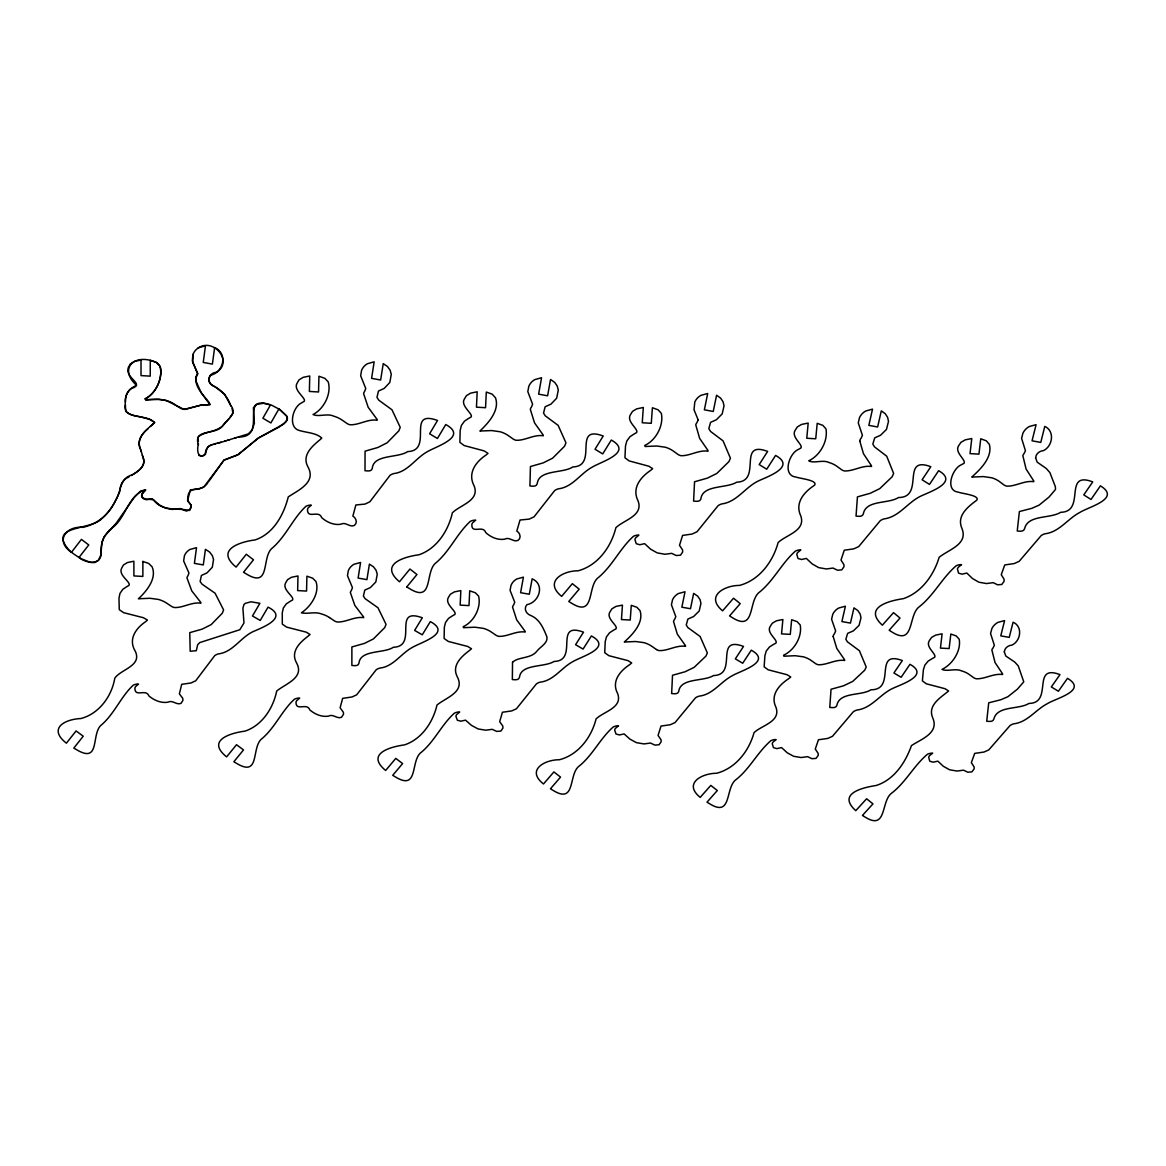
<?xml version="1.0" encoding="UTF-8"?>
<svg xmlns="http://www.w3.org/2000/svg" width="1166" height="1166" viewBox="0 0 1166 1166"><rect width="100%" height="100%" fill="white"/><g stroke="black" fill="none" stroke-linecap="round" stroke-linejoin="round"><path stroke-width="1.5" d="M154.48 422.69C148.228 415.358 133.726 418.463 126.161 411.685C124.66 404.238 124.179 394.021 130.781 388.774C146.464 383.92 124.179 378.498 128.435 367.305L130.33 363.952L134.382 361.416L141.013 360.032L141.013 375.598L150.239 376.137L150.268 360.294L156.259 362.422L159.757 366.007C163.663 377.842 155.69 393.408 145.298 398.961M198.453 444.858C192.507 427.645 217.444 436.084 223.347 424.73C228.026 419.337 237.602 412.895 230.489 405.2M125.491 404.864C122.722 413.988 133.172 415.606 139.57 416.656M125.534 401.978C124.573 394.516 129.455 388.38 136.014 385.582M198.176 436.886C204.881 430.924 219.441 432.367 225.286 422.704M192.973 354.464L192.725 362.407L197.739 373.397L195.655 377.42L196.048 381.224L201.179 392.709L209.953 404.558L200.523 405.258L183.995 409.397L166.228 400.521L158.97 399.326L145.619 399.763L145.284 398.889M70.252 551.372L72.846 553.311A116.032 109.152 37.6 0 0 77.962 556.794L78.997 557.45A61.973 58.023 35.2 0 0 81.416 558.908L90.817 562.522L94.635 562.551L98.41 560.452L100.772 555.264L101.981 542.234L104.007 536.826L116.163 523.228L134.134 497.547L140.663 490.944L145.604 489.997L142.019 493.903L142.004 496.599L143.549 498.757L146.566 499.791L152.046 498.669L159.611 505.067L165.543 508.114L172.131 509.455L180.264 508.565L186.254 511.058L190.073 509.848L191.093 505.126L187.609 500.374L190.422 489.822L198.745 489.108L203.715 487.14L223.989 460.104L238.432 454.478L258.356 438.037L279.038 427.091L286.297 421.611L287.477 418.244L286.472 415.723L278.922 408.902L270.876 422.952L262.889 418.23L270.541 404.835C237.266 393.671 269.069 437.512 238.403 436.973M208.729 481.5L223.989 460.104L237.514 455.031L258.356 438.037L284.008 423.841L287.404 419.352L286.88 416.422L280.102 409.689L272.072 405.404L263.487 403.261L256.097 404.544L253.372 407.736L254.363 423.316L252.191 429.904L248.314 433.883L234.614 438.125M207.883 482.695C199.78 494.675 187.405 482.316 187.668 500.986L191.093 505.126L191.297 507.239L189.329 510.446C177.713 507.618 162.191 512.063 153.416 499.762C147.164 498.888 135.416 499.558 145.604 489.997C128.522 493.874 125.972 517.908 112.606 527.542C104.619 533.547 100.334 542.365 101.238 552.334C101.588 565.656 86.386 563.674 78.997 557.45L88.762 544.945L81.416 539.392L71.447 552.305C54.613 540.951 66.258 525.764 82.684 527.367C97.565 524.277 109.677 513.885 115.755 500.054C121.468 491.003 119.369 478.279 132.21 474.853C138.871 471.355 146.901 464.957 142.733 456.518M406.774 586.921L416.947 574.517L409.936 569.023L399.486 581.79C378.775 564.257 403.99 556.765 419.002 554.768C436.944 548.603 448.385 530.53 452.393 512.763C460.308 504.878 480.086 500.637 474.096 485.814C467.391 473.221 475.655 461.896 486.135 454.973A32.459 32.007 15.3 0 1 486.761 454.405L488 453.341L484.123 450.892L464.199 445.558L459.885 442.38L460.162 430.502L461.386 425.459L464.52 421.13L468.382 418.55A74.872 73.808 14.9 0 1 471.064 417.034C473.702 414.09 459.9 405.797 464.403 398.976L466.429 395.668L470.554 393.161L477.185 391.791L476.457 407.167L485.552 407.706L486.309 392.053L492.154 394.152L495.433 397.693C500.258 410.782 487.184 424.103 479.896 431.041L491.658 430.56L500.258 431.784A27.416 27.066 22.9 0 1 508.303 435.588L513.346 439.159A11.543 11.456 25.6 0 0 516.042 440.282C525.166 440.719 533.824 434.291 543.298 435.763A19.006 18.918 0.5 0 1 543.108 434.903L534.538 422.879L530.326 409.339A4.3 4.285 31.8 0 1 531.361 407.225L532.6 404.238L527.804 391.601L528.825 386.267A13.875 13.817 50.3 0 1 534.786 379.606L541.578 377.726L538.619 394.152L547.597 395.799L550.541 379.489L554.695 382.39L557.231 386.048L558.295 390.129L556.634 398.247L550.964 404.121L545.134 406.788L543.545 413.085L545.309 415.854L558.135 425.371L565.947 442.818L564.548 446.243L552.597 458.194L543.239 462.873L530.443 466.531L529.918 485.974C532.468 486.149 536.506 486.994 537.235 483.599C538.809 469.402 563.207 473.571 572.812 466.939C599.018 466.138 571.69 424.351 603.216 436.011L595.024 449.245L602.705 453.909L611.305 440.034C633.313 452.437 601.758 461.357 592.226 467.129C580.42 473.483 572.623 487.155 558.47 488.802A11.106 10.946 -1.1 0 0 554.622 490.624L534.057 516.83L529.204 519.118L520.036 520.021L516.815 531.055C520.109 532.877 521.566 538.08 518.01 540.397C513.375 542.54 509.498 536.404 504.659 539.173C497.78 540.339 490.813 537.191 485.77 532.629C483.074 524.54 471.56 534.407 471.836 524.685A3.848 3.775 15.2 0 1 473.469 522.106L475.713 520.196A9.955 9.736 14.8 0 0 470.262 521.391C456.78 533.736 449.537 551.839 435.093 563.557C425.022 573.162 433.402 603.711 409.033 588.305A60.078 58.504 18.6 0 1 406.774 586.921M228.988 418.623L226.058 421.888M229.513 417.996L232.952 413.434L232.136 408.537M154.349 422.792C146.493 429.773 134.513 438.591 140.999 450.572M147.834 428.957C141.786 433.49 136.786 440.923 140.416 448.589M150.443 426.479L154.116 423.01M154.743 422.456L149.437 419.264L140.401 416.83M321.816 438.139C316.175 432.542 305.681 432.761 297.957 430.05C288.002 425.619 293.03 406.788 301.528 402.897A76.009 73.545 33.9 0 1 304.18 401.366C306.731 398.349 292.739 390.158 297.082 383.206L299.035 379.868L303.131 377.347L309.748 375.977L309.384 391.441L318.551 391.98L318.945 376.224L324.862 378.352L328.244 381.909C331.669 393.831 323.842 409.033 313.056 414.528C318.478 417.253 327.515 413.026 333.884 416.218A27.867 26.935 37.2 0 1 342.075 420.051L347.235 423.637A11.733 11.383 40.4 0 0 349.96 424.759C359.113 425.211 367.771 418.74 377.259 420.226A19.297 18.845 39.6 0 1 377.055 419.366L368.164 407.255L363.603 393.642A4.373 4.256 43.1 0 1 364.594 391.514L365.76 388.497L360.658 375.787L361.547 370.424A14.109 13.744 45.9 0 1 367.392 363.734L374.169 361.824L371.59 378.352L380.641 380.014L383.235 363.617L387.476 366.532L390.114 370.205L391.28 374.315L389.808 382.477L384.226 388.395L378.44 391.062L376.982 397.402L378.819 400.2L391.951 409.762L400.215 427.324L398.889 430.779L387.141 442.788L377.857 447.496L365.06 451.169L365.002 470.729C367.523 470.904 371.633 471.778 372.289 468.338C373.499 454.084 398.204 458.238 407.677 451.592C434.087 450.644 405.491 408.785 437.512 420.474L429.598 433.796L437.425 438.489L445.762 424.526C468.076 436.769 436.944 445.98 427.208 451.781C415.49 458.18 407.896 471.968 393.758 473.585A11.237 10.946 29 0 0 389.94 475.422L369.884 501.774L365.045 504.076L355.863 504.98L352.875 516.072C356.155 517.879 357.86 523.082 354.289 525.472C349.64 527.644 345.704 521.464 340.851 524.234C333.87 525.414 326.844 522.208 321.699 517.66C318.872 509.542 307.401 519.438 307.503 509.659A3.906 3.76 30.5 0 1 309.092 507.079L311.293 505.155A10.1 9.707 30 0 0 305.842 506.365C292.579 518.783 285.728 536.972 271.474 548.763C261.578 558.587 270.614 589.136 245.851 573.657A60.967 58.3 30.6 0 1 243.534 572.258L253.474 559.797L246.303 554.258L236.086 567.099C214.981 549.725 239.744 541.884 255.077 539.931C273.646 533.766 283.819 514.556 288.279 496.876C298.802 489.924 316.715 482.112 307.795 466.619C301.717 455.061 312.182 446.184 320.227 439.538A32.954 31.89 34.3 0 1 320.854 438.97L321.306 438.576M129.018 476.981C122.357 479.401 120.113 485.187 119.704 491.673C115.551 501.744 109.881 511.801 101.471 518.928C90.073 530.778 46.057 524.656 69.916 551.095M131.146 475.568C137.267 471.734 146.552 466.575 143.112 457.83M136.568 385.276C118.641 369.651 133.39 352.569 155.953 362.247A9.547 9.022 44 0 1 160.777 368.529C161.782 379.795 155.807 393.612 145.196 398.685M198.001 348.138C213.203 337.178 233.812 361.402 216.497 372.362C209.909 371.954 205.799 381.705 211.993 385.057C220.87 389.313 227.734 396.411 230.824 405.87M226.087 440.733C218.465 443.882 204.56 443.08 205.537 454.288C198.482 458.996 196.384 452.16 198.424 443.721M211.76 445.106C203.671 445.397 208.758 459.229 198.803 455.381M224.44 441.244L236.465 437.571M227.734 440.238L229.396 439.728M217.576 443.342L221.088 442.264M213.786 444.494L215.725 443.911M145.619 399.763L147.091 399.749M147.82 399.734C157.527 398.859 168.079 398.932 176.051 405.433M656.516 649.564L651.707 646.212A26.512 25.477 -9.4 0 0 643.982 642.655L635.703 641.519L624.306 642C631.433 635.543 644.302 623.183 640.003 610.605L636.884 607.297L631.287 605.329L630.238 620.035L621.449 619.554L622.455 605.11L616.027 606.407L611.975 608.769L609.964 611.888C605.606 618.548 618.286 625.515 616.027 628.838A72.481 69.392 -10 0 0 613.418 630.267L609.629 632.715L606.509 636.782L605.227 641.519L604.731 652.698L608.827 655.671L628.008 660.641L631.71 662.944L630.5 663.95A31.424 30.097 -10.2 0 0 629.873 664.489C620.02 670.989 611.173 681.279 617.616 693.508C622.994 707.82 603.74 711.42 596.074 718.912C591.541 737.218 578.365 754.883 559.374 759.751C544.741 759.634 525.779 770.026 543.487 783.975L553.879 771.936L560.54 777.095L550.439 788.799A58.008 55.181 -3.6 0 0 552.611 790.096C575.712 804.671 568.454 775.813 578.336 766.747C592.474 755.772 599.965 738.588 613.199 727.001A9.634 9.168 -6.5 0 1 618.505 725.85L616.304 727.657A3.731 3.556 -6.6 0 0 614.671 730.091L615.983 734.012L619.481 734.959L624.116 733.91L629.932 739.127L636.417 742.655L643.982 743.923L650.497 743.048L654.884 745.103L659.052 744.768L661.137 741.795L661.078 739.827L658.061 735.411L661.02 726.068L670.304 724.727L675.041 722.57L695.446 697.88A10.786 10.275 -13.8 0 1 699.206 696.146C712.892 694.601 720.763 681.687 732.306 675.697C740.935 670.552 772.533 661.967 751.283 650.176L742.698 663.25L735.352 658.877L743.514 646.416C713.505 635.295 738.646 675.027 713.505 675.551C703.725 681.789 680.346 677.548 678.685 691.627C677.577 694.557 674.035 693.639 671.645 693.551L672.52 675.26L684.981 671.791L694.12 667.375L705.926 656.123L707.339 652.887L700.125 636.505L687.896 627.585L686.235 624.976L687.896 619.059L693.581 616.552L699.192 611.013L700.955 603.376L700.008 599.543L697.618 596.103L693.653 593.392L690.491 608.725L681.848 607.195L685.025 591.745L678.408 593.538A13.424 12.972 -16.9 0 0 672.52 599.805L671.427 604.819L675.814 616.683L674.56 619.496A4.168 4.023 -15.2 0 0 673.525 621.493L677.329 634.202L685.389 645.498A18.452 17.723 -16.6 0 0 685.55 646.299C676.382 644.944 667.958 650.992 659.096 650.613A11.164 10.756 -12.8 0 1 656.516 649.564M215.856 387.462L224.47 394.05L230.154 404.544M214.879 386.864C210.128 385.144 206.892 379.766 210.434 375.233C223.362 372.697 228.332 353.429 214.617 347.599L212.401 364.113L203.248 362.437L205.464 345.806L198.686 347.716A14.356 13.642 45.3 0 0 192.856 354.799L192.346 360.964L197.71 374.067C191.311 383.701 203.394 395.07 209.078 402.43M329.482 617.557L334.496 620.953A11.339 10.844 20.7 0 0 337.163 622.003C346.054 622.411 354.493 616.26 363.705 617.659A18.656 17.913 17.7 0 1 363.5 616.843L354.828 605.416L350.368 592.547A4.227 4.052 21 0 1 351.33 590.535L352.467 587.693L347.468 575.683L348.343 570.611A13.613 13.103 21.9 0 1 353.998 564.271L360.6 562.464L358.108 578.088L366.926 579.633L369.403 564.125L373.543 566.88L376.108 570.349L377.259 574.226L375.831 581.951L370.424 587.562L364.798 590.098L363.384 596.088L365.191 598.726L377.973 607.748L386.033 624.335L384.751 627.6L373.353 638.983L364.331 643.443L351.884 646.955L351.87 665.451C354.304 665.582 358.268 666.471 358.953 663.177C360.309 649.52 384.168 653.645 393.35 647.261C418.885 646.474 391.339 606.582 422.311 617.791L414.63 630.398L422.267 634.814L430.327 621.609C452.116 633.211 421.626 641.956 412.341 647.422C400.987 653.485 393.481 666.602 379.854 668.089A10.902 10.392 14 0 0 376.137 669.838L356.679 694.819L351.972 696.991L342.658 698.347L340.108 707.791L343.372 712.266L343.518 714.248L341.551 717.265C337.032 719.32 333.17 713.49 328.462 716.128C321.714 717.236 314.878 714.262 309.821 709.934C307.008 702.224 296.018 711.697 296.004 702.398A3.79 3.571 17.9 0 1 297.534 699.95L299.677 698.113A9.78 9.226 17.7 0 0 294.371 699.265C281.531 710.998 274.797 728.342 260.995 739.463C251.462 748.951 259.96 777.795 236.1 763.074A59.029 55.443 19 0 1 233.856 761.748L243.505 749.927L236.523 744.71L226.598 756.88C205.93 740.235 230.504 733.006 245.035 731.126C262.19 725.398 273.223 708.112 276.677 691.074C285.495 683.67 304.792 677.927 296.572 662.915C290.159 651.575 299.851 642.393 308.276 636.038A31.876 30.331 18.4 0 1 308.873 635.499L310.069 634.479L306.206 632.147L286.588 627.119L282.303 624.116L282.274 612.806L283.338 608.011L286.311 603.886L290.028 601.423A73.56 69.931 18.3 0 1 292.608 599.98C294.575 596.511 281.72 589.734 285.655 582.825L287.55 579.662L291.529 577.272L297.986 575.96L297.651 590.579L306.556 591.075L306.906 576.179L312.663 578.176L315.971 581.543C320.067 593.319 310.243 607.107 301.396 612.777C307.285 614.293 315.17 611.363 321.51 613.957A26.935 25.637 20.4 0 1 329.482 617.557M176.43 405.71L181.24 408.668L185.321 409.397L200.523 405.258L209.953 404.558L209.21 402.605M140.605 449.26L141.377 451.898M142.339 455.192L142.922 457.174M141.188 451.227L142.529 455.848M198.22 438.022L198.264 439.159M198.307 440.296L198.337 441.433M142.879 561.444L142.864 576.427L133.901 575.931L133.886 561.225L127.444 562.537L123.494 564.942L121.672 568.119C117.839 575.173 131.029 581.834 129.062 585.376A74.58 69.756 26 0 0 126.496 586.833L122.824 589.311L119.938 593.45L118.976 598.275L119.267 609.658L123.64 612.675L143.491 617.747L147.426 620.079L146.26 621.114A32.327 30.243 26.2 0 0 145.663 621.653C135.693 628.372 127.998 639.391 135.271 651.182C142.31 666.034 120.841 669.182 114.778 678.218C111.79 696.204 99.095 713.825 80.818 718.548C64.859 719.203 47.558 728.386 66.389 743.194L76.082 730.951L83.238 736.198L73.808 748.091A59.845 55.298 25.3 0 0 76.096 749.417C100.349 764.196 91.21 735.367 100.567 725.675C114.181 714.481 120.535 697.049 133.172 685.244A9.911 9.211 24.7 0 1 138.477 684.092L136.378 685.929A3.833 3.571 24.9 0 0 134.877 688.392C135.067 697.749 146.027 688.246 148.957 695.985C154.116 700.3 161.025 703.331 167.846 702.209C172.583 699.556 176.489 705.43 181.036 703.36L182.945 700.329L182.741 698.317L179.36 693.828L181.707 684.325L191.035 682.97L195.713 680.784L214.69 655.671A11.048 10.377 23.3 0 1 218.392 653.907C232.967 652.158 240.517 637.452 253.139 631.593C263.254 627.221 288.745 617.397 268.049 607.151L260.237 620.443L252.468 615.998L259.887 603.318L251.011 601.802L245.458 603.288L244 604.425L242.907 608.186L243.971 622.95L239.832 629.727L199.75 642.583L197.681 644.725L196.296 650.701L190.189 651.255L189.766 632.642L202.199 629.115L211.163 624.626L222.356 613.17L223.581 609.891L215.069 593.202L202.01 584.137L200.129 581.484L201.412 575.45L207.009 572.9L212.314 567.259L213.553 559.491L212.314 555.584L209.661 552.101L205.435 549.332L203.292 564.927L194.401 563.367L196.529 547.656L189.941 549.477A13.817 13.045 30.2 0 0 184.403 555.847L183.645 560.963L188.95 573.031L187.886 575.902A4.285 4.037 29.3 0 0 186.968 577.913L191.749 590.856L200.727 602.356A18.918 17.869 27.1 0 0 200.96 603.172C191.72 601.758 183.281 607.952 174.375 607.544A11.5 10.815 28.5 0 1 171.679 606.48L166.549 603.07A27.328 25.55 27.7 0 0 158.459 599.441L149.948 598.275L138.404 598.77C145.356 592.372 157.352 579.079 152.119 566.836L148.709 563.455L142.879 561.444M833.18 636.534L836.794 648.442L844.534 659.665A18.496 17.475 -26 0 0 844.68 660.466C835.526 659.125 827.117 665.13 818.27 664.751A11.194 10.625 -24.1 0 1 815.719 663.702L811.026 660.379A26.526 25.171 -21.2 0 0 803.432 656.837L795.212 655.715L783.873 656.196L783.567 655.205C794.425 650.366 802.412 636.519 800.197 624.991L797.18 621.682L791.656 619.729L790.271 634.362L781.541 633.881L782.882 619.51L776.439 620.808L772.373 623.169L770.289 626.259C765.77 632.788 778.276 639.857 775.944 643.122A72.54 68.575 -20.8 0 0 773.306 644.536L769.487 646.97L766.281 651.007L764.896 655.729L764.138 666.835L768.161 669.794L787.108 674.735L790.752 677.009L789.513 678.014A31.438 29.733 -21.1 0 0 788.886 678.554C779.019 684.967 769.939 695.067 776.017 707.412C780.987 721.783 761.748 725.179 754.023 732.671C749.038 750.948 735.6 768.394 716.565 773.277C702.238 773.218 682.795 783.275 700.198 797.384L710.808 785.403L717.323 790.533L707.004 802.164A57.906 54.671 -14.8 0 0 709.132 803.461C731.869 817.949 725.223 789.105 735.25 780.229C749.578 769.327 757.419 752.245 770.857 740.702A9.634 9.08 -17.1 0 1 776.162 739.579L773.933 741.372A3.717 3.513 -17.3 0 0 772.242 743.777L773.466 747.683L776.935 748.616L781.555 747.581L787.225 752.77L793.594 756.268L801.086 757.536L807.586 756.661L811.915 758.702L816.054 758.381L818.197 755.408L818.182 753.455L815.282 749.068L818.445 739.769L827.7 738.442L832.48 736.3L853.337 711.741A10.8 10.144 -22.7 0 1 857.127 710.021C871.833 708.17 880.199 693.945 893.171 688.202C902.324 683.932 929.71 675.172 909.976 664.314L901.129 677.3L893.914 672.957L902.338 660.568C872.693 649.535 896.945 689.922 871.017 689.762C861.164 696.175 839.36 691.613 836.809 705.532C835.672 708.418 832.16 707.529 829.755 707.441L831.052 689.252L843.528 685.812L852.725 681.41L864.72 670.217L866.207 667.01L859.4 650.715L847.434 641.854L845.846 639.26L847.638 633.371L853.352 630.879L859.065 625.37L860.989 617.776L860.129 613.972L857.841 610.561L853.964 607.865L850.451 623.096L841.896 621.58L845.408 606.218L838.791 608.011A13.467 12.797 -27.3 0 0 832.786 614.234L831.591 619.233L835.672 631.025L834.375 633.823A4.183 3.964 -25.9 0 0 833.296 635.791L833.18 636.534M1004.29 651.881L1005.806 656.021L1014.741 662.055L1018.253 665.903L1023.777 681.833L1017.466 689.106L1007.934 696.685L1000.909 699.717L988.724 702.821L986.713 721.229C989.191 721.404 992.966 722.162 993.869 718.999C997.236 705.415 1018.793 709.832 1028.966 703.433C1053.714 703.127 1030.875 663.6 1059.981 674.618L1051.324 686.934L1058.393 691.249L1067.488 678.335C1088.038 690.534 1056.075 698.201 1047.549 703.564C1035.831 709.482 1027.625 722.191 1013.866 723.795A10.844 9.998 -27.8 0 0 1010.077 725.514L988.753 749.927L983.958 752.055L974.718 753.382L971.351 762.622L974.149 766.995L974.12 768.933L971.905 771.877L967.78 772.198L963.524 770.172L957.053 771.047L949.62 769.793L943.367 766.31L937.843 761.15L933.223 762.185L929.798 761.252L928.675 757.375A3.731 3.469 -24.1 0 1 930.395 754.97L932.669 753.192A9.649 8.949 -23.9 0 0 927.364 754.315C913.736 765.785 905.53 782.78 891.043 793.623C880.855 802.295 886.903 831.139 864.516 816.725A58.008 53.986 -22.3 0 1 862.432 815.442L872.97 803.87L866.6 798.768L855.786 810.676C836.707 793.507 862.767 787.546 876.176 785.49C894.176 779.792 905.501 762.418 911.448 745.599C921.417 739.011 939.636 732.948 932.596 717.571C927.83 706.086 938.965 698.623 946.719 692.517A31.555 29.31 -27.1 0 1 947.36 691.992L948.614 690.986L945.043 688.712L926.3 683.801L922.379 680.871L923.385 669.823L924.871 665.13L928.151 661.107L932.013 658.703A72.773 67.599 -27 0 1 934.666 657.289C936.968 654.097 924.827 646.926 929.419 640.528L931.561 637.438L935.671 635.106L942.099 633.823L940.452 648.107L949.124 648.573L950.829 634.027L956.28 635.98L959.21 639.26C961.309 651.022 952.447 664.401 941.997 669.415C947.054 671.908 955.668 668.001 961.688 670.916A26.614 24.807 -27.6 0 1 969.165 674.444L973.756 677.752A11.237 10.465 -29.7 0 0 976.263 678.787C985.095 679.151 993.505 673.205 1002.643 674.516A18.569 17.213 -30.7 0 1 1002.512 673.729L995.064 662.565L991.872 650.001A4.198 3.906 -31 0 1 992.995 648.034L994.35 645.25L990.561 633.532L991.872 628.561A13.526 12.593 -32.1 0 1 997.979 622.367L1004.611 620.589L1000.763 635.864L1009.231 637.379L1013.079 622.221C1023.034 626.463 1020.818 641.009 1011.942 645.104C1008.124 645.41 1004.684 647.917 1004.29 651.881M512.53 662.273L512.34 679.559C514.804 679.691 518.71 680.55 519.453 677.286C521.085 663.571 544.42 667.637 554.025 661.457C579.356 660.816 553.019 620.982 583.51 632.161L575.581 644.681L583.073 649.083L591.41 635.951C612.893 647.713 581.994 656.181 572.914 661.603C561.458 667.637 553.777 680.653 540.12 682.168A10.815 10.363 0 0 0 536.389 683.917L516.451 708.753L511.728 710.91L502.429 712.251L499.675 721.652L502.808 726.097L502.925 728.065L500.884 731.067L496.716 731.403L492.241 729.333L485.726 730.207L478.089 728.939L471.487 725.383L465.511 720.136L460.876 721.186L457.334 720.238L455.921 716.288A3.746 3.571 6.8 0 1 457.509 713.854L459.681 712.032A9.678 9.226 6.7 0 0 454.376 713.184C441.331 724.844 434.218 742.115 420.256 753.149C410.549 762.433 418.405 791.291 394.939 776.643A58.387 55.443 9.1 0 1 392.723 775.317L402.605 763.57L395.784 758.381L385.625 770.478C365.337 753.688 390.348 746.794 404.573 744.87C421.771 739.142 433.082 722.075 436.973 705.051C445.806 697.632 465.205 692.181 457.407 677.038C451.286 665.567 461.255 656.633 469.665 650.322A31.555 30.301 5.2 0 1 470.292 649.783L471.487 648.762L467.712 646.46L448.312 641.446L444.115 638.458L444.348 627.221L445.529 622.455L448.575 618.359L452.321 615.896A72.802 69.858 5.2 0 1 454.929 614.467C456.985 611.071 444.304 604.192 448.414 597.415L450.382 594.266L454.39 591.891L460.832 590.579L460.162 605.125L469.009 605.606L469.709 590.812L475.393 592.794L478.599 596.132C481.427 607.457 474.023 621.813 463.194 626.696L463.558 627.687L474.999 627.206L483.351 628.357A26.643 25.637 7.3 0 1 491.192 631.943L496.104 635.31A11.208 10.844 5.5 0 0 498.727 636.359C507.618 636.753 516.028 630.66 525.239 632.03A18.481 17.884 0.6 0 1 525.035 631.229L516.684 619.86L512.559 607.078A4.183 4.052 4.3 0 1 513.565 605.081L514.745 602.239L510.067 590.317L511.043 585.274A13.467 13.088 3.9 0 1 516.815 578.963L523.417 577.155L520.59 592.692L529.306 594.237L532.148 578.817C545.396 584.603 538.984 602.56 526.959 604.629C523.388 608.725 526.201 613.914 530.734 615.488C539.771 619.233 543.458 628.387 546.883 636.796C548.166 643.166 540.222 646.736 536.87 651.211C531.04 658.863 518.229 656.647 512.53 662.273M859.823 441.171L863.481 453.749L871.396 465.642A19.181 18.306 -40.8 0 0 871.556 466.487C862.126 465.059 853.483 471.37 844.388 470.962A11.602 11.135 -40.3 0 1 841.779 469.854L836.955 466.327A27.445 26.424 -36.8 0 0 829.172 462.567C823.021 459.317 813.737 463.82 808.752 460.789C820.121 455.585 828.166 440.981 825.965 428.884L822.875 425.386L817.206 423.316L815.734 438.78L806.77 438.256L808.184 423.069L801.567 424.424L797.369 426.902L795.227 430.167C790.621 436.988 803.214 444.508 800.969 448.006A75.032 71.986 -35 0 0 798.258 449.508C789.163 453.18 781.934 475.582 796.014 477.054C799.687 478.541 817.468 480.144 814.786 484.925A32.531 31.205 -35.4 0 0 814.13 485.493C803.826 492.344 794.644 503.042 800.809 515.955C805.954 530.938 786.19 534.728 778.101 542.598C772.971 561.662 759.343 580.172 739.492 585.419C724.407 585.361 704.891 596.132 722.599 610.838L733.531 598.216L740.206 603.653L729.566 615.91A59.714 57.528 -26.4 0 0 731.752 617.28C755.335 632.511 748.251 601.991 758.658 592.809C773.466 581.236 781.497 563.338 795.387 551.124A9.94 9.547 -29.3 0 1 800.838 549.944L798.535 551.839A3.848 3.687 -29.8 0 0 796.801 554.375L798.025 558.499L801.596 559.491L806.347 558.412L812.148 563.892L818.678 567.623L826.373 568.964L833.049 568.061L837.494 570.218L841.75 569.883L843.965 566.763L843.951 564.694L840.992 560.059L844.271 550.235L853.789 548.851L858.701 546.606L880.243 520.706A11.179 10.64 -35.3 0 1 884.134 518.885C899.38 516.888 907.862 501.963 921.257 495.914C930.876 491.367 958.816 482.141 938.63 470.685L929.491 484.4L922.102 479.794L930.803 466.721C900.152 455.206 925.308 497.561 898.49 497.518C888.317 504.193 865.755 499.573 863.277 514.104C862.14 517.121 858.511 516.232 856.033 516.101L857.433 496.891L870.259 493.276L879.732 488.656L892.092 476.836L893.637 473.454L886.714 456.212L874.456 446.826L872.838 444.086L874.704 437.862L880.592 435.224L886.481 429.423L888.492 421.392L887.618 417.355L885.285 413.755L881.307 410.884L877.634 426.989L868.845 425.371L872.518 409.135L865.711 411.015A13.992 13.394 -44.1 0 0 859.517 417.588L858.263 422.864L862.417 435.341L861.062 438.299A4.329 4.154 -42.3 0 0 859.94 440.384L859.823 441.171M1035.612 457.742L1037.157 462.13L1046.31 468.513L1049.896 472.594L1055.347 486.659L1055.507 489.443L1048.977 497.11L1039.139 505.111L1031.91 508.303L1019.39 511.553L1017.233 530.996C1019.798 531.2 1023.69 531.944 1024.593 528.664C1027.916 514.468 1050.245 518.943 1060.725 512.282C1086.318 511.859 1062.649 470.423 1092.731 481.893L1083.782 494.894L1091.026 499.471L1100.427 485.843C1121.444 498.698 1088.767 506.758 1079.803 512.457C1067.721 518.695 1059.369 532.046 1045.115 533.766A11.237 10.465 -37.7 0 0 1041.209 535.558L1019.201 561.312L1014.26 563.557L1004.757 564.942L1001.259 574.692L1004.115 579.313L1004.072 581.353L1001.798 584.472L997.557 584.807L993.199 582.65L986.538 583.554L978.901 582.213L972.502 578.525L966.847 573.06L962.096 574.153L958.569 573.162L957.446 569.052A3.862 3.629 -34.6 0 1 959.224 566.53L961.556 564.65A9.984 9.386 -34.3 0 0 956.12 565.831C942.011 577.957 933.616 595.768 918.633 607.267C908.066 616.231 914.523 646.736 891.305 631.608A59.991 56.624 -32.8 0 1 889.162 630.238L900.021 618.053L893.506 612.646L882.341 625.195C862.898 607.267 889.25 600.781 903.402 598.639C921.519 592.488 933.835 575.071 939.126 557.348C948.497 549.55 968.552 544.405 961.877 528.3C956.557 515.926 967.474 507.152 976.263 500.578A32.706 30.695 -38.1 0 1 976.933 500.01C979.775 495.302 962.008 493.641 958.437 492.183C944.358 490.609 952.331 468.324 961.294 464.797A75.455 70.791 -37.8 0 1 964.034 463.31C966.366 459.885 953.963 452.262 958.729 445.587L960.944 442.337L965.171 439.874L971.788 438.518L970.025 453.618L978.93 454.142L980.752 438.766L986.349 440.835L989.336 444.304C992.995 457.699 979.425 470.131 971.774 477.069L983.375 476.588L991.741 477.783A27.605 25.973 -39.1 0 1 999.408 481.529L1004.115 485.027A11.66 10.946 -41.2 0 0 1006.695 486.135C1015.775 486.528 1024.404 480.261 1033.819 481.675A19.297 17.986 -41.5 0 1 1033.674 480.829L1026.08 469.024L1022.859 455.731A4.358 4.081 -42.5 0 1 1024.025 453.647L1025.439 450.717L1021.591 438.314L1022.961 433.067A14.065 13.161 -43.6 0 1 1029.272 426.537L1036.078 424.672L1032.056 440.806L1040.772 442.424L1044.78 426.406C1055.026 431.056 1052.665 446.155 1043.512 450.601C1039.504 450.921 1036.02 453.632 1035.612 457.742M698.143 419.847L696.845 422.821A4.314 4.227 -41 0 0 695.767 424.92L699.644 438.372L707.879 450.338A19.079 18.627 -38.3 0 0 708.053 451.184C698.594 449.741 689.951 456.11 680.842 455.687A11.529 11.325 -36.1 0 1 678.189 454.565L673.263 451.023A27.314 26.862 -27.3 0 0 665.334 447.234L656.822 446.01L645.119 446.505L644.783 445.441C656.108 440.209 663.877 425.342 661.341 413.347L658.149 409.834L652.406 407.736L651.284 423.302L642.247 422.762L643.326 407.488L636.709 408.858L632.54 411.35L630.456 414.63C626.025 421.596 638.808 429.015 636.651 432.586A74.682 73.152 -25.3 0 0 633.954 434.087L630.048 436.652L626.827 440.952L625.501 445.966L624.947 457.786L629.159 460.92L648.85 466.225L652.668 468.659L651.4 469.723A32.371 31.715 -26 0 0 650.759 470.292C640.425 477.215 631.608 488.16 638.079 500.943C643.647 515.853 623.868 519.861 615.867 527.732C611.203 546.825 597.852 565.568 578.045 570.815C562.624 570.684 543.618 581.819 561.648 596.365L572.346 583.67L579.181 589.136L568.775 601.467A59.626 58.285 -8.8 0 0 570.99 602.851C594.966 618.169 587.241 587.62 597.488 578.234C612.121 566.603 619.758 548.588 633.444 536.316A9.911 9.678 -15.2 0 1 638.881 535.121L636.621 537.03A3.833 3.746 -15.6 0 0 634.931 539.581L636.272 543.735L639.872 544.741L644.623 543.648L650.599 549.171L657.245 552.903L665.014 554.258L671.703 553.354L676.222 555.526L680.492 555.191L682.649 552.043L682.591 549.973L679.501 545.309L682.576 535.427L692.108 534.043L697.006 531.769L718.052 505.723A11.121 10.815 -28.7 0 1 721.914 503.901C737.131 501.919 745.409 486.878 758.716 480.786C768.569 476.224 796.043 466.706 775.594 455.425L766.718 469.213L759.183 464.578L767.636 451.417C736.606 439.815 762.695 481.5 736.693 482.17C726.666 488.656 702.457 484.488 700.839 499.077C699.746 502.138 696.073 501.205 693.595 501.103L694.557 481.762L707.383 478.133L716.784 473.483L728.954 461.605L730.426 458.194L723.051 440.85L710.517 431.405L708.826 428.636L710.56 422.384L716.405 419.731L722.191 413.886L724.028 405.826L723.066 401.76L720.632 398.131L716.565 395.245L713.242 411.452L704.366 409.82L707.689 393.496L700.883 395.376A13.905 13.628 -44.8 0 0 694.805 401.993L694.018 409.791L698.143 419.847"/></g></svg>
